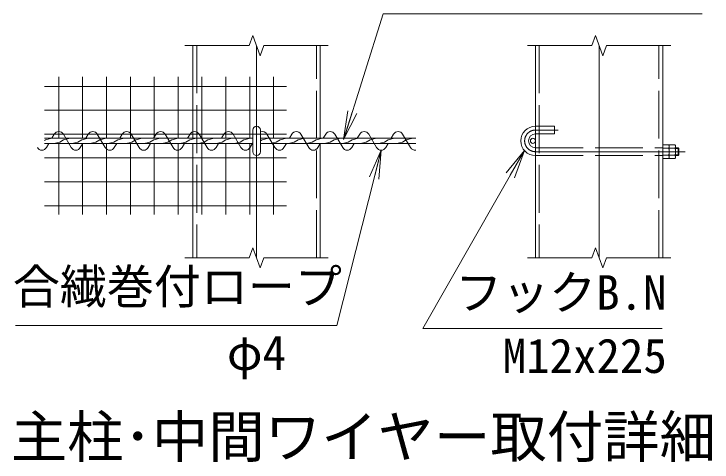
# Model space of a CAD drawing. Units: millimetres at full size; details may follow other scales. Extents: x -18900 to 18900, y -13365 to 13365.
# Drawn here: x 11864 to 16251, y 4787 to 7602 of the extents above; entities that cross this region are included whole.
import ezdxf
from ezdxf.enums import TextEntityAlignment as Align

# ---------------------------------------------------------------- set-up
doc = ezdxf.new("R2010")
doc.units = ezdxf.units.MM
doc.header["$LTSCALE"] = 50
doc.linetypes.add('DASHED', pattern=[7.5, 6, -1.5])
doc.linetypes.add('USER1', pattern=[50.8, 31.75, -6.35, 6.35, -6.35])
for name, color, linetype, lineweight in [('0-0_D-STR-TXT', 7, 'Continuous', 13), ('0-1_D-STR1', 1, 'Continuous', 18), ('0-2_D-BMK', 2, 'USER1', 13), ('0-3_D-STR3', 3, 'Continuous', 13), ('0-7_D-STR-DIM', 7, 'Continuous', 13), ('0-8_0', 7, 'Continuous', 18), ('0-A_D-TTL-TXT', 7, 'Continuous', 13), ('0-B_D-STR2', 7, 'Continuous', 13)]:
    doc.layers.add(name, color=color, linetype=linetype, lineweight=lineweight)
doc.styles.add('ＭＳ ゴシック', font='')
doc.styles.get('ＭＳ ゴシック').set_extended_font_data('MS Gothic')

# ---------------------------------------------------------------- blocks, each defined once
blk = doc.blocks.new('_Open')
at = {"layer": '0-8_0'}
blk.add_line((-50, 8.33), (0, 0), dxfattribs=at)
blk.add_lwpolyline([(-50, -8.33), (0, 0), (-50, 0)], dxfattribs=at)

msp = doc.modelspace()

# ---------------------------------------------------------------- linework, layer by layer
at = {"layer": '0-0_D-STR-TXT'}
for points in [[(16188.93, 7601.94), (14184.9, 7601.94), (13936.06, 6815.33)], [(11873.78, 5644.33), (13892.66, 5644.33), (14170.96, 6743.92)], [(15937.21, 5625.03), (14433.44, 5625.03), (15070.36, 6742.76)]]:
    msp.add_lwpolyline(points, dxfattribs=at)
at = {"layer": '0-1_D-STR1'}
for p, q in [((12988.27, 7403.29), (12988.27, 6820.62)), ((13788.27, 6820.62), (13788.27, 7403.29)), ((15140.99, 6069.96), (15140.99, 7403.29)), ((15940.99, 7403.29), (15940.99, 6069.96)), ((12988.27, 6788.62), (12988.27, 6069.96)), ((13788.27, 6069.96), (13788.27, 6788.62))]:
    msp.add_line(p, q, dxfattribs=at)
at = {"layer": '0-1_D-STR1', "linetype": 'DASHED'}
for p, q in [((13012.27, 7403.29), (13012.27, 6069.96)), ((13764.27, 6069.96), (13764.27, 7403.29)), ((15164.99, 7403.29), (15164.99, 6069.96)), ((15916.99, 6069.96), (15916.99, 7403.29))]:
    msp.add_line(p, q, dxfattribs=at)
at = {"layer": '0-2_D-BMK'}
for p, q in [((13388.27, 6069.96), (13388.27, 7403.29)), ((15540.99, 6069.96), (15540.99, 7403.29)), ((15282.9, 6872.62), (15140.99, 6872.62)), ((15140.99, 6736.62), (16080.99, 6736.62))]:
    msp.add_line(p, q, dxfattribs=at)
msp.add_arc((15140.99, 6804.62), 68, 90, 270, dxfattribs=at)
at = {"layer": '0-3_D-STR3', "linetype": 'DASHED'}
for p, q in [((15140.99, 6896.62), (15260.99, 6896.62)), ((15260.99, 6896.62), (15260.99, 6848.62)), ((15140.99, 6848.62), (15260.99, 6848.62)), ((15140.99, 6760.62), (15940.99, 6760.62)), ((15140.99, 6712.62), (15940.99, 6712.62))]:
    msp.add_line(p, q, dxfattribs=at)
at = {"layer": '0-3_D-STR3', "color": 4}
for p, q in [((12117.57, 6846.62), (12102.17, 6820.62)), ((12174.43, 6846.62), (12224.17, 6762.62)), ((12330.78, 6846.62), (12315.38, 6820.62)), ((12387.64, 6846.62), (12437.38, 6762.62)), ((12543.98, 6846.62), (12528.59, 6820.62)), ((12600.84, 6846.62), (12650.59, 6762.62)), ((12757.19, 6846.62), (12741.79, 6820.62)), ((12814.05, 6846.62), (12863.79, 6762.62)), ((12970.39, 6846.62), (12955, 6820.62)), ((13027.25, 6846.62), (13077, 6762.62)), ((13183.6, 6846.62), (13168.2, 6820.62)), ((13240.46, 6846.62), (13290.2, 6762.62)), ((13453.67, 6846.62), (13503.41, 6762.62)), ((13610.01, 6846.62), (13594.61, 6820.62)), ((13666.87, 6846.62), (13716.61, 6762.62)), ((13823.22, 6846.62), (13807.82, 6820.62)), ((13880.08, 6846.62), (13929.82, 6762.62)), ((14036.42, 6846.62), (14021.03, 6820.62)), ((14093.28, 6846.62), (14143.02, 6762.62)), ((14249.63, 6846.62), (14234.23, 6820.62)), ((14306.49, 6846.62), (14356.23, 6762.62)), ((12083.23, 6788.62), (12067.83, 6762.62)), ((12296.43, 6788.62), (12281.03, 6762.62)), ((12509.64, 6788.62), (12494.24, 6762.62)), ((12722.84, 6788.62), (12707.45, 6762.62)), ((12936.05, 6788.62), (12920.65, 6762.62)), ((13149.25, 6788.62), (13133.86, 6762.62)), ((13364.27, 6791.68), (13346.08, 6760.97)), ((13575.66, 6788.62), (13560.27, 6762.62)), ((13788.87, 6788.62), (13773.47, 6762.62)), ((14002.08, 6788.62), (13986.68, 6762.62)), ((14215.28, 6788.62), (14199.88, 6762.62))]:
    msp.add_line(p, q, dxfattribs=at)
at = {"layer": '0-3_D-STR3'}
for p, q in [((13364.27, 6872.62), (13364.27, 6736.62)), ((13412.27, 6872.62), (13412.27, 6736.62)), ((12054.94, 6820.62), (13364.27, 6820.62)), ((13412.27, 6820.62), (14388.27, 6820.62)), ((12054.94, 6788.62), (13364.27, 6788.62)), ((13412.27, 6788.62), (14388.27, 6788.62)), ((15940.99, 6780.42), (15940.99, 6692.82)), ((15940.99, 6780.42), (15977.79, 6780.42)), ((15940.99, 6758.52), (15977.79, 6758.52)), ((15980.99, 6780.42), (15980.99, 6692.82)), ((15980.99, 6780.42), (16017.79, 6780.42)), ((15980.99, 6771.09), (15980.99, 6702.16)), ((15980.99, 6758.52), (16017.79, 6758.52)), ((16020.99, 6771.09), (16020.99, 6702.16)), ((16020.99, 6760.62), (16037.2, 6760.62)), ((16020.99, 6756.84), (16040.99, 6756.84)), ((16040.99, 6756.84), (16037.2, 6760.62)), ((16037.2, 6760.62), (16037.2, 6712.62)), ((16040.99, 6756.84), (16040.99, 6716.41)), ((15940.99, 6714.72), (15977.79, 6714.72)), ((15980.99, 6714.72), (16017.79, 6714.72)), ((16020.99, 6712.62), (16037.2, 6712.62)), ((15940.99, 6692.82), (15977.79, 6692.82)), ((15980.99, 6692.82), (16017.79, 6692.82))]:
    msp.add_line(p, q, dxfattribs=at)
for points in [[(12102.94, 6820.62), (12062.93, 6811.37), (12054.94, 6806.76)], [(12216.26, 6820.62), (12176.25, 6811.37), (12151.71, 6797.21), (12114.9, 6788.62)], [(12329.58, 6820.62), (12289.57, 6811.37), (12265.03, 6797.21), (12228.22, 6788.62)], [(12442.9, 6820.62), (12402.89, 6811.37), (12378.36, 6797.21), (12341.54, 6788.62)], [(12556.23, 6820.62), (12516.21, 6811.37), (12491.68, 6797.21), (12454.86, 6788.62)], [(12669.55, 6820.62), (12629.54, 6811.37), (12605, 6797.21), (12568.19, 6788.62)], [(12782.87, 6820.62), (12742.86, 6811.37), (12718.32, 6797.21), (12681.51, 6788.62)], [(12896.19, 6820.62), (12856.18, 6811.37), (12831.64, 6797.21), (12794.83, 6788.62)], [(13009.52, 6820.62), (12969.5, 6811.37), (12944.97, 6797.21), (12908.15, 6788.62)], [(13122.84, 6820.62), (13082.83, 6811.37), (13058.29, 6797.21), (13021.48, 6788.62)], [(13236.16, 6820.62), (13196.15, 6811.37), (13171.61, 6797.21), (13134.8, 6788.62)], [(13349.48, 6820.62), (13309.47, 6811.37), (13284.93, 6797.21), (13248.12, 6788.62)], [(13462.81, 6820.62), (13422.79, 6811.37), (13412.27, 6805.3)], [(13576.13, 6820.62), (13536.11, 6811.37), (13511.58, 6797.21), (13474.76, 6788.62)], [(13689.45, 6820.62), (13649.44, 6811.37), (13624.9, 6797.21), (13588.09, 6788.62)], [(13802.77, 6820.62), (13762.76, 6811.37), (13738.22, 6797.21), (13701.41, 6788.62)], [(13916.09, 6820.62), (13876.08, 6811.37), (13851.55, 6797.21), (13814.73, 6788.62)], [(14029.42, 6820.62), (13989.4, 6811.37), (13964.87, 6797.21), (13928.05, 6788.62)], [(14142.74, 6820.62), (14102.73, 6811.37), (14078.19, 6797.21), (14041.38, 6788.62)], [(14256.06, 6820.62), (14216.05, 6811.37), (14191.51, 6797.21), (14154.7, 6788.62)], [(14369.38, 6820.62), (14329.37, 6811.37), (14304.83, 6797.21), (14268.02, 6788.62)], [(16020.99, 6716.41), (16040.99, 6716.41), (16037.2, 6712.62)]]:
    msp.add_lwpolyline(points, dxfattribs=at)
msp.add_circle((15124.99, 6804.62), 16, dxfattribs=at)
for centre, radius, start, end in [((13388.27, 6872.62), 24, 0, 180), ((15140.99, 6804.62), 92, 90, 270), ((15140.99, 6804.62), 44, 90, 270), ((15961.06, 6769.47), 19.99, 326.78843, 33.21157), ((15904.45, 6736.62), 76.54, 343.37369, 16.62631), ((16001.06, 6769.47), 19.99, 326.78843, 33.21157), ((15944.45, 6736.62), 76.54, 343.37369, 16.62631), ((13388.27, 6736.62), 24, 180, 0), ((15961.06, 6703.77), 19.99, 326.78843, 33.21157), ((16001.06, 6703.77), 19.99, 326.78843, 33.21157)]:
    msp.add_arc(centre, radius, start, end, dxfattribs=at)
at = {"layer": '0-3_D-STR3', "color": 4}
for centre, start, end in [((12146, 6830.91), 28.93798, 151.06202), ((12359.21, 6830.91), 28.93798, 151.06202), ((12572.41, 6830.91), 28.93798, 151.06202), ((12785.62, 6830.91), 28.93798, 151.06202), ((12998.82, 6830.91), 28.93798, 151.06202), ((13212.03, 6830.91), 28.93798, 151.06202), ((13425.23, 6830.91), 28.93798, 113.52174), ((13638.44, 6830.91), 28.93798, 151.06202), ((13851.65, 6830.91), 28.93798, 151.06202), ((14064.85, 6830.91), 28.93798, 151.06202), ((14278.06, 6830.91), 28.93798, 151.06202), ((12039.4, 6778.34), 208.93798, 331.06202), ((12252.6, 6778.34), 208.93798, 331.06202), ((12465.81, 6778.34), 208.93798, 331.06202), ((12679.02, 6778.34), 208.93798, 331.06202), ((12892.22, 6778.34), 208.93798, 331.06202), ((13105.43, 6778.34), 208.93798, 331.06202), ((13318.63, 6778.34), 208.93798, 331.06202), ((13531.84, 6778.34), 208.93798, 331.06202), ((13745.04, 6778.34), 208.93798, 331.06202), ((13958.25, 6778.34), 208.93798, 331.06202), ((14171.45, 6778.34), 208.93798, 331.06202), ((14384.66, 6778.34), 208.93798, 276.37941)]:
    msp.add_arc(centre, 32.49, start, end, dxfattribs=at)
at = {"layer": '0-7_D-STR-DIM'}
for p, q in [((13365.18, 7466.72), (13342.1, 7403.29)), ((13411.36, 7339.86), (13365.18, 7466.72)), ((15517.9, 7466.72), (15494.81, 7403.29)), ((15564.07, 7339.86), (15517.9, 7466.72)), ((12938.27, 7403.29), (13342.1, 7403.29)), ((13434.44, 7403.29), (13411.36, 7339.86)), ((13434.44, 7403.29), (13838.27, 7403.29)), ((15090.99, 7403.29), (15494.81, 7403.29)), ((15587.16, 7403.29), (15564.07, 7339.86)), ((15587.16, 7403.29), (15990.99, 7403.29)), ((13365.18, 6133.39), (13342.1, 6069.96)), ((13411.36, 6006.53), (13365.18, 6133.39)), ((15517.9, 6133.39), (15494.81, 6069.96)), ((15564.07, 6006.53), (15517.9, 6133.39)), ((12938.27, 6069.96), (13342.1, 6069.96)), ((13434.44, 6069.96), (13411.36, 6006.53)), ((13434.44, 6069.96), (13838.27, 6069.96)), ((15090.99, 6069.96), (15494.81, 6069.96)), ((15587.16, 6069.96), (15564.07, 6006.53)), ((15587.16, 6069.96), (15990.99, 6069.96))]:
    msp.add_line(p, q, dxfattribs=at)
at = {"layer": '0-B_D-STR2'}
for p, q in [((12145.29, 6820.62), (12145.29, 7206.71)), ((12295.29, 6820.62), (12295.29, 7206.71)), ((12445.29, 6820.62), (12445.29, 7206.71)), ((12595.29, 6820.62), (12595.29, 7206.71)), ((12745.29, 6820.62), (12745.29, 7206.71)), ((12895.29, 6820.62), (12895.29, 7206.71)), ((13045.29, 6820.62), (13045.29, 7206.71)), ((13195.29, 6820.62), (13195.29, 7206.71)), ((13345.29, 6820.62), (13345.29, 7206.71)), ((13495.29, 6820.62), (13495.29, 7206.71)), ((12054.94, 7147.06), (13576.99, 7147.06)), ((12054.94, 6997.06), (13576.99, 6997.06)), ((12054.94, 6847.06), (13576.99, 6847.06)), ((12145.29, 6341.38), (12145.29, 6788.62)), ((12295.29, 6341.38), (12295.29, 6788.62)), ((12445.29, 6341.38), (12445.29, 6788.62)), ((12595.29, 6341.38), (12595.29, 6788.62)), ((12745.29, 6341.38), (12745.29, 6788.62)), ((12895.29, 6341.38), (12895.29, 6788.62)), ((13045.29, 6341.38), (13045.29, 6788.62)), ((13195.29, 6341.38), (13195.29, 6788.62)), ((13345.29, 6341.38), (13345.29, 6788.62)), ((13495.29, 6341.38), (13495.29, 6788.62)), ((12054.94, 6697.06), (13576.99, 6697.06)), ((12054.94, 6547.06), (13576.99, 6547.06)), ((12054.94, 6397.06), (13576.99, 6397.06))]:
    msp.add_line(p, q, dxfattribs=at)

# ---------------------------------------------------------------- block references
at = {"layer": '0-0_D-STR-TXT', "xscale": 3.6, "yscale": 3.6}
for p, rotation in [((13935.45, 6813.42), 252.44513), ((15071.35, 6744.5), 60.3238), ((14171.45, 6745.86), 75.79664)]:
    msp.add_blockref('_Open', p, dxfattribs=dict(at, rotation=rotation))

# ---------------------------------------------------------------- texts
at = {"layer": '0-0_D-STR-TXT', "style": 'ＭＳ ゴシック'}
for s, p in [('合繊巻付ロープ', (11856.65, 5716.38)), ('フックB.N', (14636.33, 5678.81)), ('φ4', (13202.08, 5300.5)), ('M12x225', (14935.13, 5281.2))]:
    msp.add_text(s, height=216.6, dxfattribs=at).set_placement(p, align=Align.BOTTOM_LEFT)
at = {"layer": '0-A_D-TTL-TXT', "style": 'ＭＳ ゴシック'}
msp.add_text('主柱･中間ワイヤー取付詳細', height=259.9, dxfattribs=at).set_placement((11844.11, 4737.76), align=Align.BOTTOM_LEFT)

doc.saveas('drawing.dxf')
